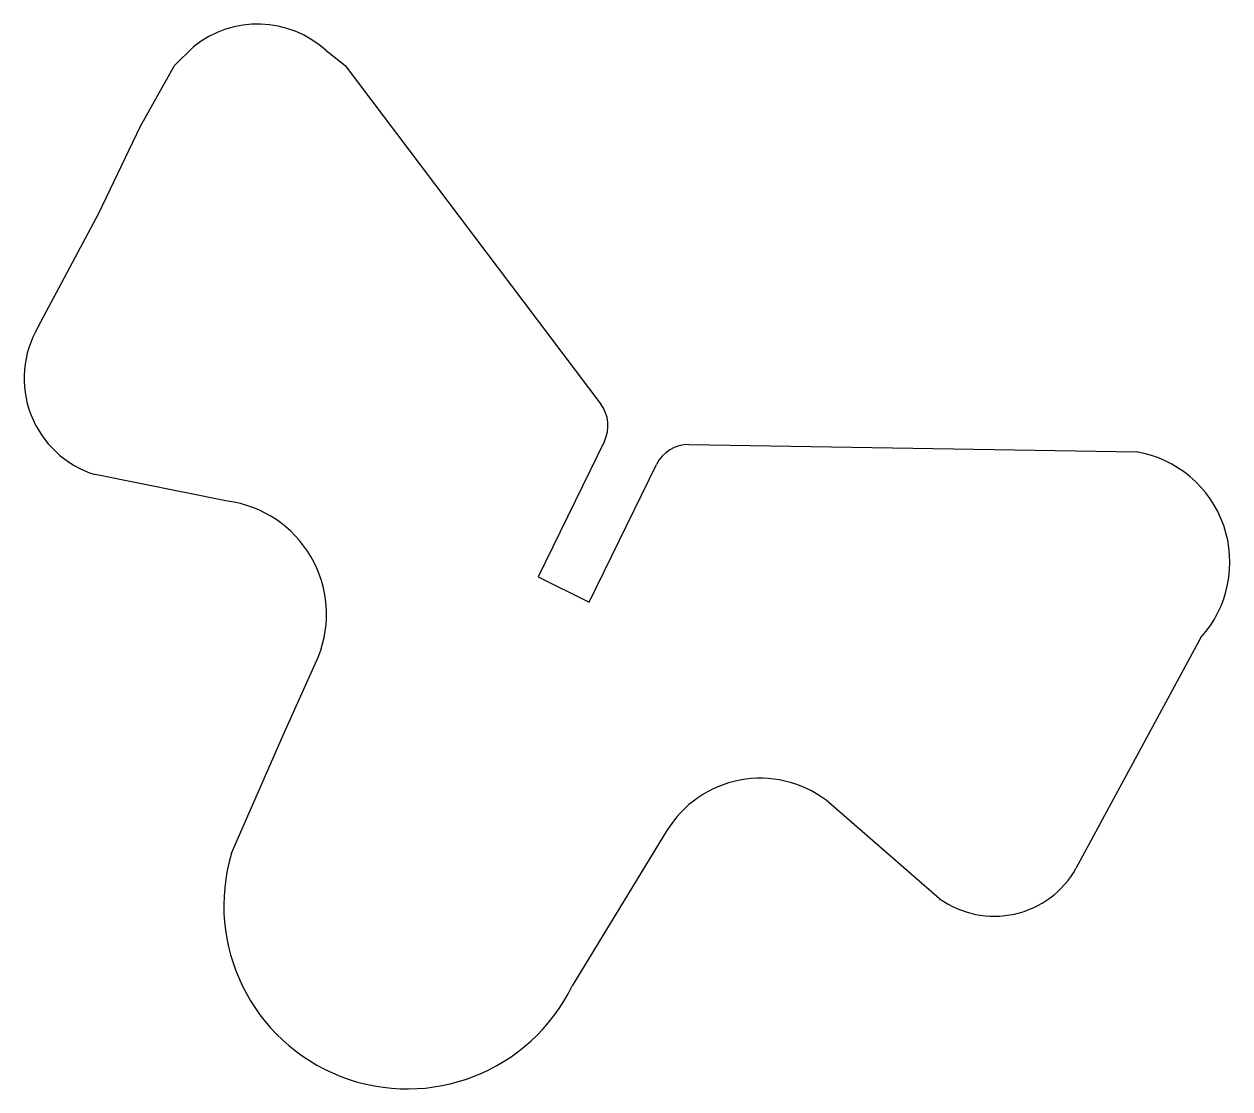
# Model space of a CAD drawing. Extents: x 0 to 33.8, y 0 to 29.9.
import ezdxf

# ---------------------------------------------------------------- set-up
doc = ezdxf.new("R2010")
doc.units = 0
doc.layers.add('WHITE', color=7, linetype='CONTINUOUS')

msp = doc.modelspace()

# ---------------------------------------------------------------- linework, layer by layer
at = {"layer": 'WHITE', "linetype": 'CONTINUOUS'}
for p, q in [((4.222441, 28.7121), (4.753691, 29.24335)), ((8.472441, 29.1371), (9.003691, 28.7121)), ((3.266191, 27.0121), (4.222441, 28.7121)), ((9.003691, 28.7121), (16.177607, 19.214239)), ((2.097441, 24.56835), (3.266191, 27.0121)), ((0.397441, 21.38085), (2.097441, 24.56835)), ((16.278418, 18.173102), (14.422441, 14.36835)), ((18.653765, 18.078765), (31.209941, 17.8746)), ((15.853593, 13.652774), (17.738738, 17.517321)), ((5.709941, 16.49335), (1.991191, 17.2371)), ((14.422441, 14.36835), (15.853593, 13.652774)), ((33.016191, 12.66835), (29.509941, 6.1871)), ((7.303691, 10.0121), (8.259941, 12.1371)), ((5.816191, 6.6121), (7.303691, 10.0121)), ((25.684941, 5.3371), (22.497478, 8.099568)), ((18.032567, 7.245706), (15.378691, 2.89335))]:
    msp.add_line(p, q, dxfattribs=at)
for centre, radius, start, end in [((6.550841, 27.01236), 2.864798, 47.874034, 128.852812), ((2.824761, 19.936069), 2.824761, 149.23819, 252.836832), ((15.379649, 18.611526), 1, -26.003346, 37.06445), ((18.637507, 17.078898), 1, 89.068443, 153.996654), ((30.684734, 14.775931), 3.142863, -42.112829, 80.380116), ((5.278727, 13.316466), 3.206016, -21.583707, 82.270205), ((20.652132, 5.64841), 3.068139, 53.025851, 148.626995), ((10.750977, 5.147531), 5.147531, 163.469911, 334.029078), ((27.217441, 7.4721), 2.628076, -125.670732, -29.271653)]:
    msp.add_arc(centre, radius, start, end, dxfattribs=at)

doc.saveas('drawing.dxf')
